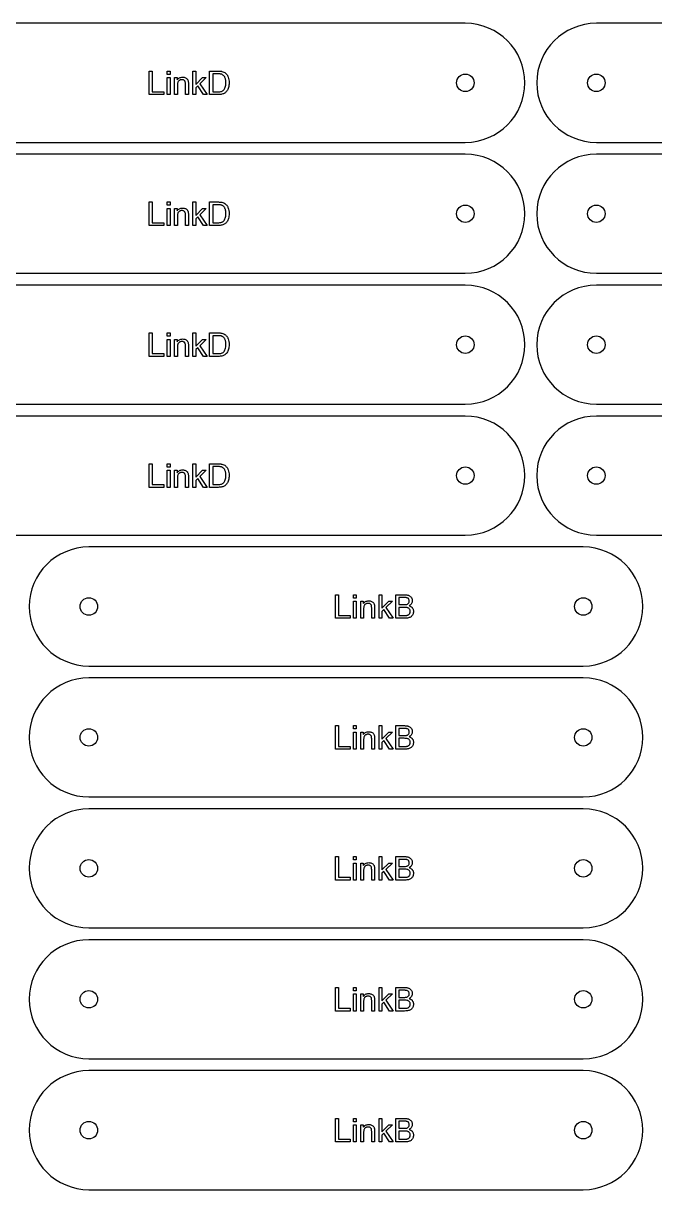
# Model space of a CAD drawing. Header units: millimetres. Extents: x 18 to 1155, y 18 to 1155.
# Drawn here: x 330 to 648, y 18 to 606 of the extents above; entities that cross this region are included whole.
import ezdxf

# ---------------------------------------------------------------- set-up
doc = ezdxf.new("R2010")
doc.units = ezdxf.units.MM
doc.layers.add('cut', color=5, linetype='Continuous', true_color=0x0000ff)
doc.layers.add('line engraving', color=1, linetype='Continuous', true_color=0xff0000)

msp = doc.modelspace()

# ---------------------------------------------------------------- linework, layer by layer
at = {"layer": 'cut', "color": 5, "true_color": 0x0000ff}
for points in [[(552.6, 606), (312, 606, 1), (312, 546), (552.6, 546, 1)], [(859.2, 606), (618.6, 606, 1), (618.6, 546), (859.2, 546, 1)], [(552.6, 540), (312, 540, 1), (312, 480), (552.6, 480, 1)], [(859.2, 540), (618.6, 540, 1), (618.6, 480), (859.2, 480, 1)], [(552.6, 474), (312, 474, 1), (312, 414), (552.6, 414, 1)], [(859.2, 474), (618.6, 474, 1), (618.6, 414), (859.2, 414, 1)], [(552.6, 408), (312, 408, 1), (312, 348), (552.6, 348, 1)], [(859.2, 408), (618.6, 408, 1), (618.6, 348), (859.2, 348, 1)], [(612, 282, 1), (612, 342), (363, 342, 1), (363, 282)], [(612, 216, 1), (612, 276), (363, 276, 1), (363, 216)], [(612, 150, 1), (612, 210), (363, 210, 1), (363, 150)], [(612, 84, 1), (612, 144), (363, 144, 1), (363, 84)], [(612, 18, 1), (612, 78), (363, 78, 1), (363, 18)]]:
    msp.add_lwpolyline(points, format="xyb", close=True, dxfattribs=at)
for centre in [(552.6, 576), (618.6, 576), (552.6, 510), (618.6, 510), (552.6, 444), (618.6, 444), (552.6, 378), (618.6, 378), (363, 312), (612, 312), (363, 246), (612, 246), (363, 180), (612, 180), (363, 114), (612, 114), (363, 48), (612, 48)]:
    msp.add_circle(centre, 4.4, dxfattribs=at)
at = {"layer": 'line engraving', "color": 1, "true_color": 0xff0000}
for points in [[(393.38, 570.07), (393.38, 581.93), (394.95, 581.93), (394.95, 571.47), (400.79, 571.47), (400.79, 570.07), (393.38, 570.07)], [(402.48, 580.26), (402.48, 581.93), (403.94, 581.93), (403.94, 580.26), (402.48, 580.26)], [(402.48, 570.07), (402.48, 578.66), (403.94, 578.66), (403.94, 570.07), (402.48, 570.07)], [(406.15, 570.07), (406.15, 578.66), (407.47, 578.66), (407.47, 577.44), (407.72, 577.77), (407.99, 578.06), (408.29, 578.3), (408.62, 578.5), (408.98, 578.66), (409.36, 578.77), (409.77, 578.83), (410.2, 578.86), (410.58, 578.84), (410.95, 578.79), (411.29, 578.7), (411.63, 578.58), (411.93, 578.43), (412.2, 578.25), (412.42, 578.06), (412.6, 577.84), (412.75, 577.61), (412.88, 577.35), (412.98, 577.07), (413.06, 576.77), (413.09, 576.53), (413.12, 576.21), (413.13, 575.82), (413.14, 575.35), (413.14, 570.07), (411.68, 570.07), (411.68, 575.3), (411.67, 575.71), (411.64, 576.07), (411.58, 576.38), (411.51, 576.63), (411.41, 576.84), (411.27, 577.02), (411.11, 577.19), (410.91, 577.33), (410.68, 577.45), (410.44, 577.53), (410.17, 577.58), (409.89, 577.59), (409.66, 577.58), (409.44, 577.56), (409.23, 577.51), (409.03, 577.45), (408.83, 577.36), (408.64, 577.26), (408.46, 577.14), (408.29, 577), (408.13, 576.84), (407.99, 576.64), (407.87, 576.41), (407.78, 576.15), (407.71, 575.85), (407.65, 575.52), (407.62, 575.16), (407.61, 574.76), (407.61, 570.07), (406.15, 570.07)], [(415.38, 570.07), (415.38, 581.93), (416.83, 581.93), (416.83, 575.17), (420.28, 578.66), (422.16, 578.66), (418.88, 575.47), (422.5, 570.07), (420.7, 570.07), (417.86, 574.46), (416.83, 573.48), (416.83, 570.07), (415.38, 570.07)], [(423.84, 570.07), (423.84, 581.93), (427.92, 581.93), (428.26, 581.93), (428.57, 581.92), (428.87, 581.91), (429.14, 581.89), (429.4, 581.86), (429.63, 581.83), (429.84, 581.8), (430.04, 581.76), (430.53, 581.62), (430.98, 581.43), (431.4, 581.19), (431.77, 580.91), (432, 580.71), (432.21, 580.49), (432.41, 580.25), (432.59, 580.01), (432.76, 579.75), (432.92, 579.47), (433.05, 579.19), (433.18, 578.88), (433.38, 578.25), (433.53, 577.56), (433.61, 576.84), (433.64, 576.06), (433.62, 575.41), (433.56, 574.79), (433.47, 574.21), (433.33, 573.67), (433.16, 573.17), (432.97, 572.72), (432.75, 572.31), (432.52, 571.94), (432.27, 571.62), (432, 571.33), (431.73, 571.08), (431.44, 570.87), (431.13, 570.68), (430.79, 570.52), (430.42, 570.39), (430.02, 570.27), (429.59, 570.18), (429.13, 570.12), (428.64, 570.08), (428.12, 570.07), (423.84, 570.07)], [(425.41, 571.47), (427.94, 571.47), (428.5, 571.48), (428.99, 571.52), (429.42, 571.59), (429.78, 571.69), (430.1, 571.81), (430.38, 571.95), (430.63, 572.12), (430.84, 572.3), (431.11, 572.61), (431.34, 572.96), (431.54, 573.36), (431.71, 573.8), (431.85, 574.3), (431.95, 574.85), (432.01, 575.44), (432.03, 576.09), (432.02, 576.54), (431.99, 576.97), (431.94, 577.36), (431.87, 577.73), (431.79, 578.08), (431.68, 578.4), (431.56, 578.69), (431.41, 578.95), (431.26, 579.19), (431.09, 579.41), (430.92, 579.61), (430.74, 579.78), (430.55, 579.94), (430.35, 580.08), (430.14, 580.19), (429.93, 580.29), (429.76, 580.34), (429.57, 580.39), (429.35, 580.44), (429.11, 580.47), (428.84, 580.5), (428.55, 580.52), (428.24, 580.53), (427.9, 580.53), (425.41, 580.53), (425.41, 571.47)], [(393.38, 504.07), (393.38, 515.93), (394.95, 515.93), (394.95, 505.47), (400.79, 505.47), (400.79, 504.07), (393.38, 504.07)], [(402.48, 514.26), (402.48, 515.93), (403.94, 515.93), (403.94, 514.26), (402.48, 514.26)], [(402.48, 504.07), (402.48, 512.66), (403.94, 512.66), (403.94, 504.07), (402.48, 504.07)], [(406.15, 504.07), (406.15, 512.66), (407.47, 512.66), (407.47, 511.44), (407.72, 511.77), (407.99, 512.06), (408.29, 512.3), (408.62, 512.5), (408.98, 512.66), (409.36, 512.77), (409.77, 512.83), (410.2, 512.86), (410.58, 512.84), (410.95, 512.79), (411.29, 512.7), (411.63, 512.58), (411.93, 512.43), (412.2, 512.25), (412.42, 512.06), (412.6, 511.84), (412.75, 511.61), (412.88, 511.35), (412.98, 511.07), (413.06, 510.77), (413.09, 510.53), (413.12, 510.21), (413.13, 509.82), (413.14, 509.35), (413.14, 504.07), (411.68, 504.07), (411.68, 509.3), (411.67, 509.71), (411.64, 510.07), (411.58, 510.38), (411.51, 510.63), (411.41, 510.84), (411.27, 511.02), (411.11, 511.19), (410.91, 511.33), (410.68, 511.45), (410.44, 511.53), (410.17, 511.58), (409.89, 511.59), (409.66, 511.58), (409.44, 511.56), (409.23, 511.51), (409.03, 511.45), (408.83, 511.36), (408.64, 511.26), (408.46, 511.14), (408.29, 511), (408.13, 510.84), (407.99, 510.64), (407.87, 510.41), (407.78, 510.15), (407.71, 509.85), (407.65, 509.52), (407.62, 509.16), (407.61, 508.76), (407.61, 504.07), (406.15, 504.07)], [(415.38, 504.07), (415.38, 515.93), (416.83, 515.93), (416.83, 509.17), (420.28, 512.66), (422.16, 512.66), (418.88, 509.47), (422.5, 504.07), (420.7, 504.07), (417.86, 508.46), (416.83, 507.48), (416.83, 504.07), (415.38, 504.07)], [(423.84, 504.07), (423.84, 515.93), (427.92, 515.93), (428.26, 515.93), (428.57, 515.92), (428.87, 515.91), (429.14, 515.89), (429.4, 515.86), (429.63, 515.83), (429.84, 515.8), (430.04, 515.76), (430.53, 515.62), (430.98, 515.43), (431.4, 515.19), (431.77, 514.91), (432, 514.71), (432.21, 514.49), (432.41, 514.25), (432.59, 514.01), (432.76, 513.75), (432.92, 513.47), (433.05, 513.19), (433.18, 512.88), (433.38, 512.25), (433.53, 511.56), (433.61, 510.84), (433.64, 510.06), (433.62, 509.41), (433.56, 508.79), (433.47, 508.21), (433.33, 507.67), (433.16, 507.17), (432.97, 506.72), (432.75, 506.31), (432.52, 505.94), (432.27, 505.62), (432, 505.33), (431.73, 505.08), (431.44, 504.87), (431.13, 504.68), (430.79, 504.52), (430.42, 504.39), (430.02, 504.27), (429.59, 504.18), (429.13, 504.12), (428.64, 504.08), (428.12, 504.07), (423.84, 504.07)], [(425.41, 505.47), (427.94, 505.47), (428.5, 505.48), (428.99, 505.52), (429.42, 505.59), (429.78, 505.69), (430.1, 505.81), (430.38, 505.95), (430.63, 506.12), (430.84, 506.3), (431.11, 506.61), (431.34, 506.96), (431.54, 507.36), (431.71, 507.8), (431.85, 508.3), (431.95, 508.85), (432.01, 509.44), (432.03, 510.09), (432.02, 510.54), (431.99, 510.97), (431.94, 511.36), (431.87, 511.73), (431.79, 512.08), (431.68, 512.4), (431.56, 512.69), (431.41, 512.95), (431.26, 513.19), (431.09, 513.41), (430.92, 513.61), (430.74, 513.78), (430.55, 513.94), (430.35, 514.08), (430.14, 514.19), (429.93, 514.29), (429.76, 514.34), (429.57, 514.39), (429.35, 514.44), (429.11, 514.47), (428.84, 514.5), (428.55, 514.52), (428.24, 514.53), (427.9, 514.53), (425.41, 514.53), (425.41, 505.47)], [(393.38, 438.07), (393.38, 449.93), (394.95, 449.93), (394.95, 439.47), (400.79, 439.47), (400.79, 438.07), (393.38, 438.07)], [(402.48, 448.26), (402.48, 449.93), (403.94, 449.93), (403.94, 448.26), (402.48, 448.26)], [(415.38, 438.07), (415.38, 449.93), (416.83, 449.93), (416.83, 443.17), (420.28, 446.66), (422.16, 446.66), (418.88, 443.47), (422.5, 438.07), (420.7, 438.07), (417.86, 442.46), (416.83, 441.48), (416.83, 438.07), (415.38, 438.07)], [(423.84, 438.07), (423.84, 449.93), (427.92, 449.93), (428.26, 449.93), (428.57, 449.92), (428.87, 449.91), (429.14, 449.89), (429.4, 449.86), (429.63, 449.83), (429.84, 449.8), (430.04, 449.76), (430.53, 449.62), (430.98, 449.43), (431.4, 449.19), (431.77, 448.91), (432, 448.71), (432.21, 448.49), (432.41, 448.25), (432.59, 448.01), (432.76, 447.75), (432.92, 447.47), (433.05, 447.19), (433.18, 446.88), (433.38, 446.25), (433.53, 445.56), (433.61, 444.84), (433.64, 444.06), (433.62, 443.41), (433.56, 442.79), (433.47, 442.21), (433.33, 441.67), (433.16, 441.17), (432.97, 440.72), (432.75, 440.31), (432.52, 439.94), (432.27, 439.62), (432, 439.33), (431.73, 439.08), (431.44, 438.87), (431.13, 438.68), (430.79, 438.52), (430.42, 438.39), (430.02, 438.27), (429.59, 438.18), (429.13, 438.12), (428.64, 438.08), (428.12, 438.07), (423.84, 438.07)], [(425.41, 439.47), (427.94, 439.47), (428.5, 439.48), (428.99, 439.52), (429.42, 439.59), (429.78, 439.69), (430.1, 439.81), (430.38, 439.95), (430.63, 440.12), (430.84, 440.3), (431.11, 440.61), (431.34, 440.96), (431.54, 441.36), (431.71, 441.8), (431.85, 442.3), (431.95, 442.85), (432.01, 443.44), (432.03, 444.09), (432.02, 444.54), (431.99, 444.97), (431.94, 445.36), (431.87, 445.73), (431.79, 446.08), (431.68, 446.4), (431.56, 446.69), (431.41, 446.95), (431.26, 447.19), (431.09, 447.41), (430.92, 447.61), (430.74, 447.78), (430.55, 447.94), (430.35, 448.08), (430.14, 448.19), (429.93, 448.29), (429.76, 448.34), (429.57, 448.39), (429.35, 448.44), (429.11, 448.47), (428.84, 448.5), (428.55, 448.52), (428.24, 448.53), (427.9, 448.53), (425.41, 448.53), (425.41, 439.47)], [(402.48, 438.07), (402.48, 446.66), (403.94, 446.66), (403.94, 438.07), (402.48, 438.07)], [(406.15, 438.07), (406.15, 446.66), (407.47, 446.66), (407.47, 445.44), (407.72, 445.77), (407.99, 446.06), (408.29, 446.3), (408.62, 446.5), (408.98, 446.66), (409.36, 446.77), (409.77, 446.83), (410.2, 446.86), (410.58, 446.84), (410.95, 446.79), (411.29, 446.7), (411.63, 446.58), (411.93, 446.43), (412.2, 446.25), (412.42, 446.06), (412.6, 445.84), (412.75, 445.61), (412.88, 445.35), (412.98, 445.07), (413.06, 444.77), (413.09, 444.53), (413.12, 444.21), (413.13, 443.82), (413.14, 443.35), (413.14, 438.07), (411.68, 438.07), (411.68, 443.3), (411.67, 443.71), (411.64, 444.07), (411.58, 444.38), (411.51, 444.63), (411.41, 444.84), (411.27, 445.02), (411.11, 445.19), (410.91, 445.33), (410.68, 445.45), (410.44, 445.53), (410.17, 445.58), (409.89, 445.59), (409.66, 445.58), (409.44, 445.56), (409.23, 445.51), (409.03, 445.45), (408.83, 445.36), (408.64, 445.26), (408.46, 445.14), (408.29, 445), (408.13, 444.84), (407.99, 444.64), (407.87, 444.41), (407.78, 444.15), (407.71, 443.85), (407.65, 443.52), (407.62, 443.16), (407.61, 442.76), (407.61, 438.07), (406.15, 438.07)], [(393.38, 372.07), (393.38, 383.93), (394.95, 383.93), (394.95, 373.47), (400.79, 373.47), (400.79, 372.07), (393.38, 372.07)], [(402.48, 382.26), (402.48, 383.93), (403.94, 383.93), (403.94, 382.26), (402.48, 382.26)], [(415.38, 372.07), (415.38, 383.93), (416.83, 383.93), (416.83, 377.17), (420.28, 380.66), (422.16, 380.66), (418.88, 377.47), (422.5, 372.07), (420.7, 372.07), (417.86, 376.46), (416.83, 375.48), (416.83, 372.07), (415.38, 372.07)], [(423.84, 372.07), (423.84, 383.93), (427.92, 383.93), (428.26, 383.93), (428.57, 383.92), (428.87, 383.91), (429.14, 383.89), (429.4, 383.86), (429.63, 383.83), (429.84, 383.8), (430.04, 383.76), (430.53, 383.62), (430.98, 383.43), (431.4, 383.19), (431.77, 382.91), (432, 382.71), (432.21, 382.49), (432.41, 382.25), (432.59, 382.01), (432.76, 381.75), (432.92, 381.47), (433.05, 381.19), (433.18, 380.88), (433.38, 380.25), (433.53, 379.56), (433.61, 378.84), (433.64, 378.06), (433.62, 377.41), (433.56, 376.79), (433.47, 376.21), (433.33, 375.67), (433.16, 375.17), (432.97, 374.72), (432.75, 374.31), (432.52, 373.94), (432.27, 373.62), (432, 373.33), (431.73, 373.08), (431.44, 372.87), (431.13, 372.68), (430.79, 372.52), (430.42, 372.39), (430.02, 372.27), (429.59, 372.18), (429.13, 372.12), (428.64, 372.08), (428.12, 372.07), (423.84, 372.07)], [(425.41, 373.47), (427.94, 373.47), (428.5, 373.48), (428.99, 373.52), (429.42, 373.59), (429.78, 373.69), (430.1, 373.81), (430.38, 373.95), (430.63, 374.12), (430.84, 374.3), (431.11, 374.61), (431.34, 374.96), (431.54, 375.36), (431.71, 375.8), (431.85, 376.3), (431.95, 376.85), (432.01, 377.44), (432.03, 378.09), (432.02, 378.54), (431.99, 378.97), (431.94, 379.36), (431.87, 379.73), (431.79, 380.08), (431.68, 380.4), (431.56, 380.69), (431.41, 380.95), (431.26, 381.19), (431.09, 381.41), (430.92, 381.61), (430.74, 381.78), (430.55, 381.94), (430.35, 382.08), (430.14, 382.19), (429.93, 382.29), (429.76, 382.34), (429.57, 382.39), (429.35, 382.44), (429.11, 382.47), (428.84, 382.5), (428.55, 382.52), (428.24, 382.53), (427.9, 382.53), (425.41, 382.53), (425.41, 373.47)], [(402.48, 372.07), (402.48, 380.66), (403.94, 380.66), (403.94, 372.07), (402.48, 372.07)], [(406.15, 372.07), (406.15, 380.66), (407.47, 380.66), (407.47, 379.44), (407.72, 379.77), (407.99, 380.06), (408.29, 380.3), (408.62, 380.5), (408.98, 380.66), (409.36, 380.77), (409.77, 380.83), (410.2, 380.86), (410.58, 380.84), (410.95, 380.79), (411.29, 380.7), (411.63, 380.58), (411.93, 380.43), (412.2, 380.25), (412.42, 380.06), (412.6, 379.84), (412.75, 379.61), (412.88, 379.35), (412.98, 379.07), (413.06, 378.77), (413.09, 378.53), (413.12, 378.21), (413.13, 377.82), (413.14, 377.35), (413.14, 372.07), (411.68, 372.07), (411.68, 377.3), (411.67, 377.71), (411.64, 378.07), (411.58, 378.38), (411.51, 378.63), (411.41, 378.84), (411.27, 379.02), (411.11, 379.19), (410.91, 379.33), (410.68, 379.45), (410.44, 379.53), (410.17, 379.58), (409.89, 379.59), (409.66, 379.58), (409.44, 379.56), (409.23, 379.51), (409.03, 379.45), (408.83, 379.36), (408.64, 379.26), (408.46, 379.14), (408.29, 379), (408.13, 378.84), (407.99, 378.64), (407.87, 378.41), (407.78, 378.15), (407.71, 377.85), (407.65, 377.52), (407.62, 377.16), (407.61, 376.76), (407.61, 372.07), (406.15, 372.07)], [(487.14, 306.07), (487.14, 317.93), (488.71, 317.93), (488.71, 307.47), (494.55, 307.47), (494.55, 306.07), (487.14, 306.07)], [(496.24, 316.26), (496.24, 317.93), (497.7, 317.93), (497.7, 316.26), (496.24, 316.26)], [(509.13, 306.07), (509.13, 317.93), (510.59, 317.93), (510.59, 311.17), (514.04, 314.66), (515.92, 314.66), (512.64, 311.47), (516.25, 306.07), (514.46, 306.07), (511.62, 310.46), (510.59, 309.48), (510.59, 306.07), (509.13, 306.07)], [(517.53, 306.07), (517.53, 317.93), (521.98, 317.93), (522.31, 317.92), (522.63, 317.91), (522.92, 317.88), (523.21, 317.84), (523.47, 317.79), (523.72, 317.73), (523.95, 317.65), (524.16, 317.57), (524.55, 317.37), (524.89, 317.11), (525.19, 316.81), (525.45, 316.46), (525.65, 316.08), (525.8, 315.7), (525.88, 315.3), (525.91, 314.9), (525.89, 314.52), (525.81, 314.16), (525.68, 313.81), (525.5, 313.46), (525.27, 313.14), (524.98, 312.86), (524.64, 312.6), (524.25, 312.38), (524.51, 312.29), (524.76, 312.19), (524.99, 312.08), (525.21, 311.95), (525.4, 311.81), (525.59, 311.66), (525.76, 311.49), (525.91, 311.3), (526.04, 311.11), (526.16, 310.91), (526.26, 310.7), (526.34, 310.48), (526.41, 310.25), (526.45, 310.01), (526.48, 309.76), (526.49, 309.51), (526.46, 309.1), (526.4, 308.7), (526.29, 308.32), (526.13, 307.96), (525.95, 307.62), (525.74, 307.33), (525.51, 307.07), (525.26, 306.86), (524.99, 306.67), (524.68, 306.51), (524.34, 306.38), (523.97, 306.27), (523.55, 306.18), (523.1, 306.12), (522.6, 306.08), (522.05, 306.07), (517.53, 306.07)], [(496.24, 306.07), (496.24, 314.66), (497.7, 314.66), (497.7, 306.07), (496.24, 306.07)], [(499.91, 306.07), (499.91, 314.66), (501.22, 314.66), (501.22, 313.44), (501.47, 313.77), (501.75, 314.06), (502.05, 314.3), (502.38, 314.5), (502.73, 314.66), (503.12, 314.77), (503.52, 314.83), (503.96, 314.86), (504.34, 314.84), (504.7, 314.79), (505.05, 314.7), (505.38, 314.58), (505.69, 314.43), (505.95, 314.25), (506.18, 314.06), (506.36, 313.84), (506.51, 313.61), (506.63, 313.35), (506.74, 313.07), (506.81, 312.77), (506.85, 312.53), (506.87, 312.21), (506.89, 311.82), (506.89, 311.35), (506.89, 306.07), (505.44, 306.07), (505.44, 311.3), (505.43, 311.71), (505.39, 312.07), (505.34, 312.38), (505.27, 312.63), (505.17, 312.84), (505.03, 313.02), (504.86, 313.19), (504.66, 313.33), (504.44, 313.45), (504.19, 313.53), (503.93, 313.58), (503.65, 313.59), (503.42, 313.58), (503.2, 313.56), (502.99, 313.51), (502.78, 313.45), (502.59, 313.36), (502.4, 313.26), (502.22, 313.14), (502.04, 313), (501.89, 312.84), (501.75, 312.64), (501.63, 312.41), (501.54, 312.15), (501.46, 311.85), (501.41, 311.52), (501.38, 311.16), (501.37, 310.76), (501.37, 306.07), (499.91, 306.07)], [(519.1, 312.95), (521.67, 312.95), (522.15, 312.96), (522.56, 312.98), (522.9, 313.02), (523.16, 313.08), (523.44, 313.19), (523.69, 313.32), (523.89, 313.48), (524.06, 313.67), (524.2, 313.89), (524.29, 314.14), (524.35, 314.41), (524.37, 314.71), (524.35, 315), (524.3, 315.27), (524.21, 315.52), (524.08, 315.75), (523.93, 315.96), (523.74, 316.13), (523.52, 316.26), (523.27, 316.36), (523.13, 316.4), (522.96, 316.44), (522.77, 316.47), (522.56, 316.49), (522.32, 316.51), (522.06, 316.52), (521.78, 316.53), (521.47, 316.53), (519.1, 316.53), (519.1, 312.95)], [(519.1, 307.47), (522.05, 307.47), (522.41, 307.47), (522.7, 307.48), (522.94, 307.5), (523.12, 307.53), (523.38, 307.58), (523.62, 307.66), (523.83, 307.74), (524.03, 307.85), (524.2, 307.98), (524.36, 308.13), (524.5, 308.31), (524.63, 308.51), (524.73, 308.73), (524.8, 308.98), (524.85, 309.23), (524.86, 309.51), (524.84, 309.83), (524.78, 310.13), (524.67, 310.41), (524.52, 310.66), (524.33, 310.89), (524.12, 311.08), (523.86, 311.23), (523.58, 311.35), (523.24, 311.44), (522.84, 311.5), (522.38, 311.53), (521.84, 311.55), (519.1, 311.55), (519.1, 307.47)], [(487.14, 240.07), (487.14, 251.93), (488.71, 251.93), (488.71, 241.47), (494.55, 241.47), (494.55, 240.07), (487.14, 240.07)], [(496.24, 250.26), (496.24, 251.93), (497.7, 251.93), (497.7, 250.26), (496.24, 250.26)], [(496.24, 240.07), (496.24, 248.66), (497.7, 248.66), (497.7, 240.07), (496.24, 240.07)], [(499.91, 240.07), (499.91, 248.66), (501.22, 248.66), (501.22, 247.44), (501.47, 247.77), (501.75, 248.06), (502.05, 248.3), (502.38, 248.5), (502.73, 248.66), (503.12, 248.77), (503.52, 248.83), (503.96, 248.86), (504.34, 248.84), (504.7, 248.79), (505.05, 248.7), (505.38, 248.58), (505.69, 248.43), (505.95, 248.25), (506.18, 248.06), (506.36, 247.84), (506.51, 247.61), (506.63, 247.35), (506.74, 247.07), (506.81, 246.77), (506.85, 246.53), (506.87, 246.21), (506.89, 245.82), (506.89, 245.35), (506.89, 240.07), (505.44, 240.07), (505.44, 245.3), (505.43, 245.71), (505.39, 246.07), (505.34, 246.38), (505.27, 246.63), (505.17, 246.84), (505.03, 247.02), (504.86, 247.19), (504.66, 247.33), (504.44, 247.45), (504.19, 247.53), (503.93, 247.58), (503.65, 247.59), (503.42, 247.58), (503.2, 247.56), (502.99, 247.51), (502.78, 247.45), (502.59, 247.36), (502.4, 247.26), (502.22, 247.14), (502.04, 247), (501.89, 246.84), (501.75, 246.64), (501.63, 246.41), (501.54, 246.15), (501.46, 245.85), (501.41, 245.52), (501.38, 245.16), (501.37, 244.76), (501.37, 240.07), (499.91, 240.07)], [(509.13, 240.07), (509.13, 251.93), (510.59, 251.93), (510.59, 245.17), (514.04, 248.66), (515.92, 248.66), (512.64, 245.47), (516.25, 240.07), (514.46, 240.07), (511.62, 244.46), (510.59, 243.48), (510.59, 240.07), (509.13, 240.07)], [(517.53, 240.07), (517.53, 251.93), (521.98, 251.93), (522.31, 251.92), (522.63, 251.91), (522.92, 251.88), (523.21, 251.84), (523.47, 251.79), (523.72, 251.73), (523.95, 251.65), (524.16, 251.57), (524.55, 251.37), (524.89, 251.11), (525.19, 250.81), (525.45, 250.46), (525.65, 250.08), (525.8, 249.7), (525.88, 249.3), (525.91, 248.9), (525.89, 248.52), (525.81, 248.16), (525.68, 247.81), (525.5, 247.46), (525.27, 247.14), (524.98, 246.86), (524.64, 246.6), (524.25, 246.38), (524.51, 246.29), (524.76, 246.19), (524.99, 246.08), (525.21, 245.95), (525.4, 245.81), (525.59, 245.66), (525.76, 245.49), (525.91, 245.3), (526.04, 245.11), (526.16, 244.91), (526.26, 244.7), (526.34, 244.48), (526.41, 244.25), (526.45, 244.01), (526.48, 243.76), (526.49, 243.51), (526.46, 243.1), (526.4, 242.7), (526.29, 242.32), (526.13, 241.96), (525.95, 241.62), (525.74, 241.33), (525.51, 241.07), (525.26, 240.86), (524.99, 240.67), (524.68, 240.51), (524.34, 240.38), (523.97, 240.27), (523.55, 240.18), (523.1, 240.12), (522.6, 240.08), (522.05, 240.07), (517.53, 240.07)], [(519.1, 246.95), (521.67, 246.95), (522.15, 246.96), (522.56, 246.98), (522.9, 247.02), (523.16, 247.08), (523.44, 247.19), (523.69, 247.32), (523.89, 247.48), (524.06, 247.67), (524.2, 247.89), (524.29, 248.14), (524.35, 248.41), (524.37, 248.71), (524.35, 249), (524.3, 249.27), (524.21, 249.52), (524.08, 249.75), (523.93, 249.96), (523.74, 250.13), (523.52, 250.26), (523.27, 250.36), (523.13, 250.4), (522.96, 250.44), (522.77, 250.47), (522.56, 250.49), (522.32, 250.51), (522.06, 250.52), (521.78, 250.53), (521.47, 250.53), (519.1, 250.53), (519.1, 246.95)], [(519.1, 241.47), (522.05, 241.47), (522.41, 241.47), (522.7, 241.48), (522.94, 241.5), (523.12, 241.53), (523.38, 241.58), (523.62, 241.66), (523.83, 241.74), (524.03, 241.85), (524.2, 241.98), (524.36, 242.13), (524.5, 242.31), (524.63, 242.51), (524.73, 242.73), (524.8, 242.98), (524.85, 243.23), (524.86, 243.51), (524.84, 243.83), (524.78, 244.13), (524.67, 244.41), (524.52, 244.66), (524.33, 244.89), (524.12, 245.08), (523.86, 245.23), (523.58, 245.35), (523.24, 245.44), (522.84, 245.5), (522.38, 245.53), (521.84, 245.55), (519.1, 245.55), (519.1, 241.47)], [(487.14, 174.07), (487.14, 185.93), (488.71, 185.93), (488.71, 175.47), (494.55, 175.47), (494.55, 174.07), (487.14, 174.07)], [(496.24, 184.26), (496.24, 185.93), (497.7, 185.93), (497.7, 184.26), (496.24, 184.26)], [(496.24, 174.07), (496.24, 182.66), (497.7, 182.66), (497.7, 174.07), (496.24, 174.07)], [(499.91, 174.07), (499.91, 182.66), (501.22, 182.66), (501.22, 181.44), (501.47, 181.77), (501.75, 182.06), (502.05, 182.3), (502.38, 182.5), (502.73, 182.66), (503.12, 182.77), (503.52, 182.83), (503.96, 182.86), (504.34, 182.84), (504.7, 182.79), (505.05, 182.7), (505.38, 182.58), (505.69, 182.43), (505.95, 182.25), (506.18, 182.06), (506.36, 181.84), (506.51, 181.61), (506.63, 181.35), (506.74, 181.07), (506.81, 180.77), (506.85, 180.53), (506.87, 180.21), (506.89, 179.82), (506.89, 179.35), (506.89, 174.07), (505.44, 174.07), (505.44, 179.3), (505.43, 179.71), (505.39, 180.07), (505.34, 180.38), (505.27, 180.63), (505.17, 180.84), (505.03, 181.02), (504.86, 181.19), (504.66, 181.33), (504.44, 181.45), (504.19, 181.53), (503.93, 181.58), (503.65, 181.59), (503.42, 181.58), (503.2, 181.56), (502.99, 181.51), (502.78, 181.45), (502.59, 181.36), (502.4, 181.26), (502.22, 181.14), (502.04, 181), (501.89, 180.84), (501.75, 180.64), (501.63, 180.41), (501.54, 180.15), (501.46, 179.85), (501.41, 179.52), (501.38, 179.16), (501.37, 178.76), (501.37, 174.07), (499.91, 174.07)], [(509.13, 174.07), (509.13, 185.93), (510.59, 185.93), (510.59, 179.17), (514.04, 182.66), (515.92, 182.66), (512.64, 179.47), (516.25, 174.07), (514.46, 174.07), (511.62, 178.46), (510.59, 177.48), (510.59, 174.07), (509.13, 174.07)], [(517.53, 174.07), (517.53, 185.93), (521.98, 185.93), (522.31, 185.92), (522.63, 185.91), (522.92, 185.88), (523.21, 185.84), (523.47, 185.79), (523.72, 185.73), (523.95, 185.65), (524.16, 185.57), (524.55, 185.37), (524.89, 185.11), (525.19, 184.81), (525.45, 184.46), (525.65, 184.08), (525.8, 183.7), (525.88, 183.3), (525.91, 182.9), (525.89, 182.52), (525.81, 182.16), (525.68, 181.81), (525.5, 181.46), (525.27, 181.14), (524.98, 180.86), (524.64, 180.6), (524.25, 180.38), (524.51, 180.29), (524.76, 180.19), (524.99, 180.08), (525.21, 179.95), (525.4, 179.81), (525.59, 179.66), (525.76, 179.49), (525.91, 179.3), (526.04, 179.11), (526.16, 178.91), (526.26, 178.7), (526.34, 178.48), (526.41, 178.25), (526.45, 178.01), (526.48, 177.76), (526.49, 177.51), (526.46, 177.1), (526.4, 176.7), (526.29, 176.32), (526.13, 175.96), (525.95, 175.62), (525.74, 175.33), (525.51, 175.07), (525.26, 174.86), (524.99, 174.67), (524.68, 174.51), (524.34, 174.38), (523.97, 174.27), (523.55, 174.18), (523.1, 174.12), (522.6, 174.08), (522.05, 174.07), (517.53, 174.07)], [(519.1, 180.95), (521.67, 180.95), (522.15, 180.96), (522.56, 180.98), (522.9, 181.02), (523.16, 181.08), (523.44, 181.19), (523.69, 181.32), (523.89, 181.48), (524.06, 181.67), (524.2, 181.89), (524.29, 182.14), (524.35, 182.41), (524.37, 182.71), (524.35, 183), (524.3, 183.27), (524.21, 183.52), (524.08, 183.75), (523.93, 183.96), (523.74, 184.13), (523.52, 184.26), (523.27, 184.36), (523.13, 184.4), (522.96, 184.44), (522.77, 184.47), (522.56, 184.49), (522.32, 184.51), (522.06, 184.52), (521.78, 184.53), (521.47, 184.53), (519.1, 184.53), (519.1, 180.95)], [(519.1, 175.47), (522.05, 175.47), (522.41, 175.47), (522.7, 175.48), (522.94, 175.5), (523.12, 175.53), (523.38, 175.58), (523.62, 175.66), (523.83, 175.74), (524.03, 175.85), (524.2, 175.98), (524.36, 176.13), (524.5, 176.31), (524.63, 176.51), (524.73, 176.73), (524.8, 176.98), (524.85, 177.23), (524.86, 177.51), (524.84, 177.83), (524.78, 178.13), (524.67, 178.41), (524.52, 178.66), (524.33, 178.89), (524.12, 179.08), (523.86, 179.23), (523.58, 179.35), (523.24, 179.44), (522.84, 179.5), (522.38, 179.53), (521.84, 179.55), (519.1, 179.55), (519.1, 175.47)], [(487.14, 108.07), (487.14, 119.93), (488.71, 119.93), (488.71, 109.47), (494.55, 109.47), (494.55, 108.07), (487.14, 108.07)], [(496.24, 118.26), (496.24, 119.93), (497.7, 119.93), (497.7, 118.26), (496.24, 118.26)], [(509.13, 108.07), (509.13, 119.93), (510.59, 119.93), (510.59, 113.17), (514.04, 116.66), (515.92, 116.66), (512.64, 113.47), (516.25, 108.07), (514.46, 108.07), (511.62, 112.46), (510.59, 111.48), (510.59, 108.07), (509.13, 108.07)], [(517.53, 108.07), (517.53, 119.93), (521.98, 119.93), (522.31, 119.92), (522.63, 119.91), (522.92, 119.88), (523.21, 119.84), (523.47, 119.79), (523.72, 119.73), (523.95, 119.65), (524.16, 119.57), (524.55, 119.37), (524.89, 119.11), (525.19, 118.81), (525.45, 118.46), (525.65, 118.08), (525.8, 117.7), (525.88, 117.3), (525.91, 116.9), (525.89, 116.52), (525.81, 116.16), (525.68, 115.81), (525.5, 115.46), (525.27, 115.14), (524.98, 114.86), (524.64, 114.6), (524.25, 114.38), (524.51, 114.29), (524.76, 114.19), (524.99, 114.08), (525.21, 113.95), (525.4, 113.81), (525.59, 113.66), (525.76, 113.49), (525.91, 113.3), (526.04, 113.11), (526.16, 112.91), (526.26, 112.7), (526.34, 112.48), (526.41, 112.25), (526.45, 112.01), (526.48, 111.76), (526.49, 111.51), (526.46, 111.1), (526.4, 110.7), (526.29, 110.32), (526.13, 109.96), (525.95, 109.62), (525.74, 109.33), (525.51, 109.07), (525.26, 108.86), (524.99, 108.67), (524.68, 108.51), (524.34, 108.38), (523.97, 108.27), (523.55, 108.18), (523.1, 108.12), (522.6, 108.08), (522.05, 108.07), (517.53, 108.07)], [(519.1, 114.95), (521.67, 114.95), (522.15, 114.96), (522.56, 114.98), (522.9, 115.02), (523.16, 115.08), (523.44, 115.19), (523.69, 115.32), (523.89, 115.48), (524.06, 115.67), (524.2, 115.89), (524.29, 116.14), (524.35, 116.41), (524.37, 116.71), (524.35, 117), (524.3, 117.27), (524.21, 117.52), (524.08, 117.75), (523.93, 117.96), (523.74, 118.13), (523.52, 118.26), (523.27, 118.36), (523.13, 118.4), (522.96, 118.44), (522.77, 118.47), (522.56, 118.49), (522.32, 118.51), (522.06, 118.52), (521.78, 118.53), (521.47, 118.53), (519.1, 118.53), (519.1, 114.95)], [(496.24, 108.07), (496.24, 116.66), (497.7, 116.66), (497.7, 108.07), (496.24, 108.07)], [(499.91, 108.07), (499.91, 116.66), (501.22, 116.66), (501.22, 115.44), (501.47, 115.77), (501.75, 116.06), (502.05, 116.3), (502.38, 116.5), (502.73, 116.66), (503.12, 116.77), (503.52, 116.83), (503.96, 116.86), (504.34, 116.84), (504.7, 116.79), (505.05, 116.7), (505.38, 116.58), (505.69, 116.43), (505.95, 116.25), (506.18, 116.06), (506.36, 115.84), (506.51, 115.61), (506.63, 115.35), (506.74, 115.07), (506.81, 114.77), (506.85, 114.53), (506.87, 114.21), (506.89, 113.82), (506.89, 113.35), (506.89, 108.07), (505.44, 108.07), (505.44, 113.3), (505.43, 113.71), (505.39, 114.07), (505.34, 114.38), (505.27, 114.63), (505.17, 114.84), (505.03, 115.02), (504.86, 115.19), (504.66, 115.33), (504.44, 115.45), (504.19, 115.53), (503.93, 115.58), (503.65, 115.59), (503.42, 115.58), (503.2, 115.56), (502.99, 115.51), (502.78, 115.45), (502.59, 115.36), (502.4, 115.26), (502.22, 115.14), (502.04, 115), (501.89, 114.84), (501.75, 114.64), (501.63, 114.41), (501.54, 114.15), (501.46, 113.85), (501.41, 113.52), (501.38, 113.16), (501.37, 112.76), (501.37, 108.07), (499.91, 108.07)], [(519.1, 109.47), (522.05, 109.47), (522.41, 109.47), (522.7, 109.48), (522.94, 109.5), (523.12, 109.53), (523.38, 109.58), (523.62, 109.66), (523.83, 109.74), (524.03, 109.85), (524.2, 109.98), (524.36, 110.13), (524.5, 110.31), (524.63, 110.51), (524.73, 110.73), (524.8, 110.98), (524.85, 111.23), (524.86, 111.51), (524.84, 111.83), (524.78, 112.13), (524.67, 112.41), (524.52, 112.66), (524.33, 112.89), (524.12, 113.08), (523.86, 113.23), (523.58, 113.35), (523.24, 113.44), (522.84, 113.5), (522.38, 113.53), (521.84, 113.55), (519.1, 113.55), (519.1, 109.47)], [(487.14, 42.07), (487.14, 53.93), (488.71, 53.93), (488.71, 43.47), (494.55, 43.47), (494.55, 42.07), (487.14, 42.07)], [(496.24, 52.26), (496.24, 53.93), (497.7, 53.93), (497.7, 52.26), (496.24, 52.26)], [(509.13, 42.07), (509.13, 53.93), (510.59, 53.93), (510.59, 47.17), (514.04, 50.66), (515.92, 50.66), (512.64, 47.47), (516.25, 42.07), (514.46, 42.07), (511.62, 46.46), (510.59, 45.48), (510.59, 42.07), (509.13, 42.07)], [(517.53, 42.07), (517.53, 53.93), (521.98, 53.93), (522.31, 53.92), (522.63, 53.91), (522.92, 53.88), (523.21, 53.84), (523.47, 53.79), (523.72, 53.73), (523.95, 53.65), (524.16, 53.57), (524.55, 53.37), (524.89, 53.11), (525.19, 52.81), (525.45, 52.46), (525.65, 52.08), (525.8, 51.7), (525.88, 51.3), (525.91, 50.9), (525.89, 50.52), (525.81, 50.16), (525.68, 49.81), (525.5, 49.46), (525.27, 49.14), (524.98, 48.86), (524.64, 48.6), (524.25, 48.38), (524.51, 48.29), (524.76, 48.19), (524.99, 48.08), (525.21, 47.95), (525.4, 47.81), (525.59, 47.66), (525.76, 47.49), (525.91, 47.3), (526.04, 47.11), (526.16, 46.91), (526.26, 46.7), (526.34, 46.48), (526.41, 46.25), (526.45, 46.01), (526.48, 45.76), (526.49, 45.51), (526.46, 45.1), (526.4, 44.7), (526.29, 44.32), (526.13, 43.96), (525.95, 43.62), (525.74, 43.33), (525.51, 43.07), (525.26, 42.86), (524.99, 42.67), (524.68, 42.51), (524.34, 42.38), (523.97, 42.27), (523.55, 42.18), (523.1, 42.12), (522.6, 42.08), (522.05, 42.07), (517.53, 42.07)], [(496.24, 42.07), (496.24, 50.66), (497.7, 50.66), (497.7, 42.07), (496.24, 42.07)], [(499.91, 42.07), (499.91, 50.66), (501.22, 50.66), (501.22, 49.44), (501.47, 49.77), (501.75, 50.06), (502.05, 50.3), (502.38, 50.5), (502.73, 50.66), (503.12, 50.77), (503.52, 50.83), (503.96, 50.86), (504.34, 50.84), (504.7, 50.79), (505.05, 50.7), (505.38, 50.58), (505.69, 50.43), (505.95, 50.25), (506.18, 50.06), (506.36, 49.84), (506.51, 49.61), (506.63, 49.35), (506.74, 49.07), (506.81, 48.77), (506.85, 48.53), (506.87, 48.21), (506.89, 47.82), (506.89, 47.35), (506.89, 42.07), (505.44, 42.07), (505.44, 47.3), (505.43, 47.71), (505.39, 48.07), (505.34, 48.38), (505.27, 48.63), (505.17, 48.84), (505.03, 49.02), (504.86, 49.19), (504.66, 49.33), (504.44, 49.45), (504.19, 49.53), (503.93, 49.58), (503.65, 49.59), (503.42, 49.58), (503.2, 49.56), (502.99, 49.51), (502.78, 49.45), (502.59, 49.36), (502.4, 49.26), (502.22, 49.14), (502.04, 49), (501.89, 48.84), (501.75, 48.64), (501.63, 48.41), (501.54, 48.15), (501.46, 47.85), (501.41, 47.52), (501.38, 47.16), (501.37, 46.76), (501.37, 42.07), (499.91, 42.07)], [(519.1, 48.95), (521.67, 48.95), (522.15, 48.96), (522.56, 48.98), (522.9, 49.02), (523.16, 49.08), (523.44, 49.19), (523.69, 49.32), (523.89, 49.48), (524.06, 49.67), (524.2, 49.89), (524.29, 50.14), (524.35, 50.41), (524.37, 50.71), (524.35, 51), (524.3, 51.27), (524.21, 51.52), (524.08, 51.75), (523.93, 51.96), (523.74, 52.13), (523.52, 52.26), (523.27, 52.36), (523.13, 52.4), (522.96, 52.44), (522.77, 52.47), (522.56, 52.49), (522.32, 52.51), (522.06, 52.52), (521.78, 52.53), (521.47, 52.53), (519.1, 52.53), (519.1, 48.95)], [(519.1, 43.47), (522.05, 43.47), (522.41, 43.47), (522.7, 43.48), (522.94, 43.5), (523.12, 43.53), (523.38, 43.58), (523.62, 43.66), (523.83, 43.74), (524.03, 43.85), (524.2, 43.98), (524.36, 44.13), (524.5, 44.31), (524.63, 44.51), (524.73, 44.73), (524.8, 44.98), (524.85, 45.23), (524.86, 45.51), (524.84, 45.83), (524.78, 46.13), (524.67, 46.41), (524.52, 46.66), (524.33, 46.89), (524.12, 47.08), (523.86, 47.23), (523.58, 47.35), (523.24, 47.44), (522.84, 47.5), (522.38, 47.53), (521.84, 47.55), (519.1, 47.55), (519.1, 43.47)]]:
    msp.add_lwpolyline(points, dxfattribs=at)

doc.saveas('drawing.dxf')
